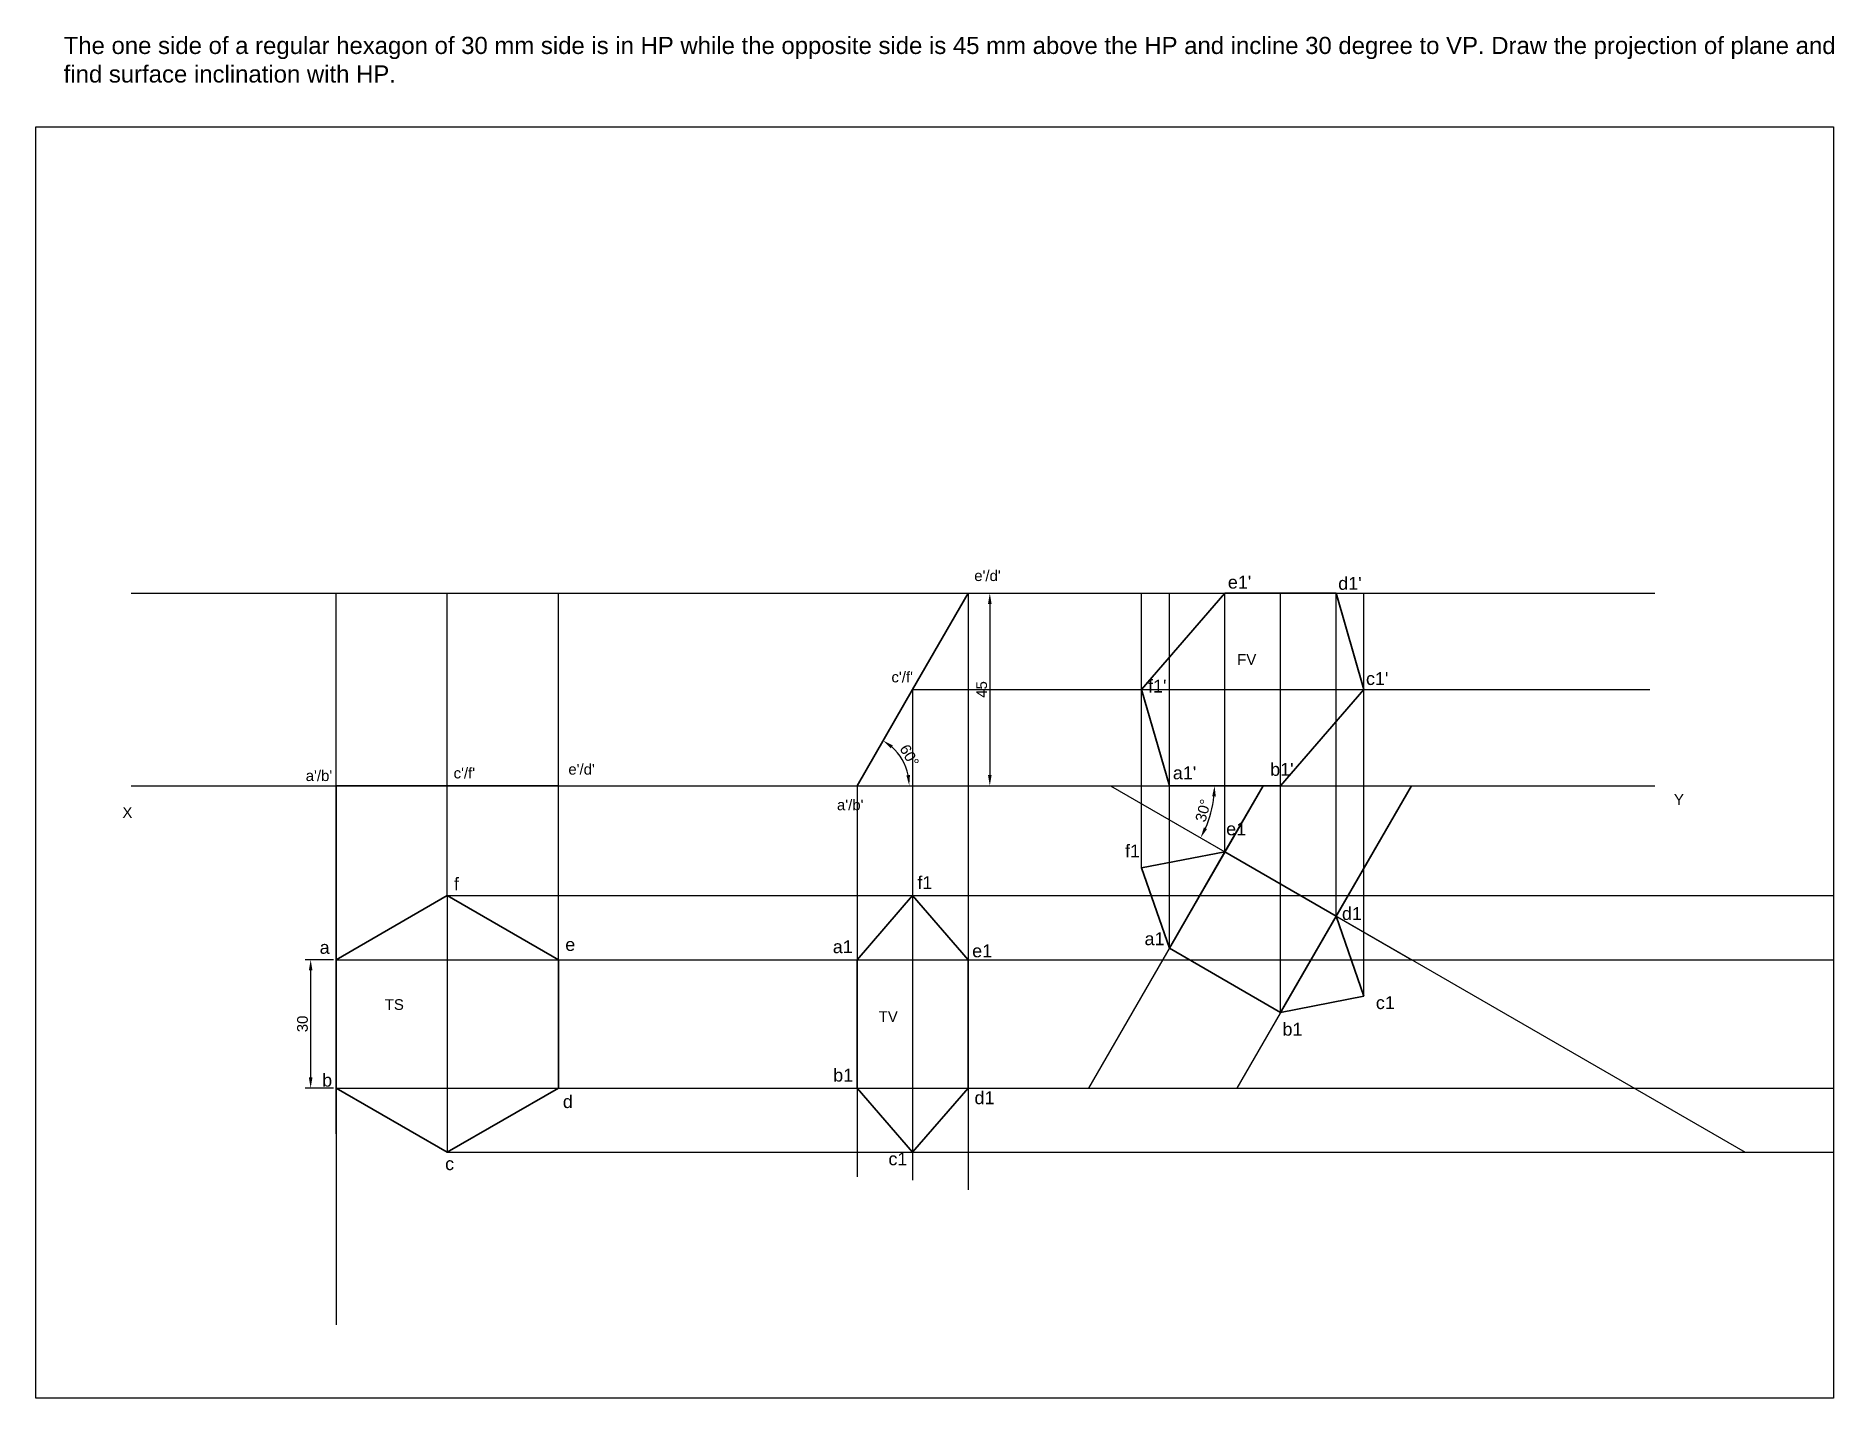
# Model space of a CAD drawing. Header units: millimetres. Extents: x 1679 to 2099, y 2305 to 2624.
import ezdxf

# ---------------------------------------------------------------- set-up
doc = ezdxf.new("R2010")
doc.units = ezdxf.units.MM
doc.styles.get("Standard").update_dxf_attribs({"font": 'arial.ttf'})
doc.dimstyles.new('ISO-25', dxfattribs={"dimtxt": 2.5, "dimasz": 2.5, "dimexe": 1.25, "dimexo": 0.625, "dimtad": 1, "dimdec": 0, "dimdsep": 46, "dimtxsty": 'Standard', "dimcen": 2.5, "dimadec": 0, "dimazin": 0, "dimtfac": 1, "dimtdec": 0, "dimtmove": 0, "dimatfit": 3, "dimfxl": 1, "dimarcsym": 0})

# ---------------------------------------------------------------- blocks, each defined once
blk = doc.blocks.new('*D12')
at = {"color": 0, "lineweight": -2, "transparency": 16777216}
for p, q in [((1748.25, 2407.8), (1741.68, 2407.8)), ((1742.93, 2405.3), (1742.93, 2380.3)), ((1748.25, 2377.8), (1741.68, 2377.8))]:
    blk.add_line(p, q, dxfattribs=at)
at = {"color": 0, "lineweight": -3, "transparency": 16777216}
for points in [[(1742.51, 2405.3), (1743.35, 2405.3), (1742.93, 2407.8)], [(1742.51, 2380.3), (1743.35, 2380.3), (1742.93, 2377.8)]]:
    blk.add_solid(points, dxfattribs=at)
at = {"layer": 'Defpoints', "color": 0, "lineweight": -3, "transparency": 16777216}
for p in [(1748.88, 2407.8), (1742.93, 2377.8), (1748.88, 2377.8)]:
    blk.add_point(p, dxfattribs=at)
at = {"color": 0, "lineweight": -3, "transparency": 16777216, "insert": (1741.03, 2392.8), "char_height": 2.5, "attachment_point": 5, "rotation": 90}
blk.add_mtext('30', dxfattribs=at)
blk = doc.blocks.new('*D19')
at = {"color": 0, "lineweight": -2, "transparency": 16777216}
blk.add_arc((1870.6, 2448.45), 12.2, 11.7632, 48.2369, dxfattribs=at)
at = {"color": 0, "lineweight": -3, "transparency": 16777216}
for points in [[(1878.48, 2457.21), (1878.97, 2457.88), (1876.7, 2459.01)], [(1882.96, 2450.98), (1882.13, 2450.89), (1882.8, 2448.45)]]:
    blk.add_solid(points, dxfattribs=at)
at = {"layer": 'Defpoints', "color": 0, "lineweight": -3, "transparency": 16777216}
for p in [(1883.59, 2470.95), (1882.07, 2452.62), (1701.02, 2448.45), (1870.6, 2448.45), (2057.03, 2448.45)]:
    blk.add_point(p, dxfattribs=at)
at = {"color": 0, "lineweight": -3, "transparency": 16777216, "insert": (1882.82, 2455.5), "char_height": 2.5, "attachment_point": 5, "rotation": 300}
blk.add_mtext('60°', dxfattribs=at)
blk = doc.blocks.new('*D20')
at = {"color": 0, "lineweight": -2, "transparency": 16777216}
for p, q in [((1897.21, 2493.45), (1902.87, 2493.45)), ((1901.62, 2490.95), (1901.62, 2450.95)), ((1897.21, 2448.45), (1902.87, 2448.45))]:
    blk.add_line(p, q, dxfattribs=at)
at = {"color": 0, "lineweight": -3, "transparency": 16777216}
for points in [[(1901.2, 2490.95), (1902.04, 2490.95), (1901.62, 2493.45)], [(1901.2, 2450.95), (1902.04, 2450.95), (1901.62, 2448.45)]]:
    blk.add_solid(points, dxfattribs=at)
at = {"layer": 'Defpoints', "color": 0, "lineweight": -3, "transparency": 16777216}
for p in [(1896.59, 2493.45), (1896.59, 2448.45), (1901.62, 2448.45)]:
    blk.add_point(p, dxfattribs=at)
at = {"color": 0, "lineweight": -3, "transparency": 16777216, "insert": (1899.72, 2470.95), "char_height": 2.5, "attachment_point": 5, "rotation": 90}
blk.add_mtext('45', dxfattribs=at)
blk = doc.blocks.new('*D22')
at = {"color": 0, "lineweight": -2, "transparency": 16777216}
blk.add_arc((1929.81, 2448.45), 24.32, 335.8934, 354.1066, dxfattribs=at)
at = {"color": 0, "lineweight": -3, "transparency": 16777216}
for points in [[(1953.58, 2445.97), (1954.42, 2445.93), (1954.13, 2448.45)], [(1952.38, 2438.33), (1951.64, 2438.7), (1950.87, 2436.29)]]:
    blk.add_solid(points, dxfattribs=at)
at = {"layer": 'Defpoints', "color": 0, "lineweight": -3, "transparency": 16777216}
for p in [(1701.02, 2448.45), (1929.81, 2448.45), (2057.03, 2448.45), (1952.66, 2440.13), (2078.15, 2362.8)]:
    blk.add_point(p, dxfattribs=at)
at = {"color": 0, "lineweight": -3, "transparency": 16777216, "insert": (1951.46, 2442.65), "char_height": 2.5, "attachment_point": 5, "rotation": 75}
blk.add_mtext('30°', dxfattribs=at)

msp = doc.modelspace()

# ---------------------------------------------------------------- linework, layer by layer
for p, q in [((1701.02, 2493.45), (2057.03, 2493.45)), ((1748.88, 2367.15), (1748.88, 2493.45)), ((1701.02, 2448.45), (2057.03, 2448.45)), ((1701.02, 2448.45), (1748.88, 2448.45)), ((1748.88, 2448.45), (1748.88, 2367.15)), ((1748.88, 2448.45), (1748.88, 2407.8)), ((1748.88, 2407.8), (1774.86, 2422.8)), ((1774.86, 2422.8), (1800.84, 2407.8)), ((1748.88, 2407.8), (2098.74, 2407.8)), ((1748.88, 2407.8), (1748.88, 2377.8)), ((1800.84, 2377.8), (1800.84, 2407.8)), ((1748.88, 2377.8), (2098.74, 2377.8)), ((1748.88, 2377.8), (1774.86, 2362.8)), ((1774.86, 2362.8), (1800.84, 2377.8)), ((1748.88, 2367.15), (1748.88, 2322.46))]:
    msp.add_line(p, q)
at = {"lineweight": -3}
for p, q in [((1774.86, 2422.8), (1774.86, 2493.45)), ((1800.84, 2407.8), (1800.84, 2493.45)), ((1870.6, 2448.45), (1896.59, 2493.45)), ((1896.59, 2493.45), (1896.59, 2354.06)), ((1937.07, 2429.25), (1937.07, 2493.45)), ((1943.57, 2410.5), (1943.57, 2493.45)), ((1956.56, 2433), (1956.56, 2493.45)), ((1969.55, 2395.5), (1969.55, 2493.45)), ((1982.54, 2418), (1982.54, 2493.45)), ((1989.04, 2399.25), (1989.04, 2493.45)), ((1870.6, 2448.45), (1883.59, 2470.95)), ((1883.59, 2470.95), (1883.59, 2356.28)), ((1883.59, 2470.95), (2055.84, 2470.95)), ((1800.84, 2448.45), (1870.6, 2448.45)), ((1870.6, 2448.45), (1870.6, 2448.45)), ((1870.6, 2448.45), (1870.6, 2357.11)), ((1896.59, 2448.45), (1929.81, 2448.45)), ((1929.81, 2448.45), (2078.15, 2362.8)), ((1929.81, 2448.45), (1974.23, 2422.8)), ((1929.81, 2448.45), (1956.56, 2433)), ((1956.56, 2433), (1982.54, 2418)), ((1774.86, 2422.8), (1774.86, 2362.8)), ((1774.86, 2422.8), (2098.74, 2422.8)), ((1974.23, 2422.8), (2000.21, 2407.8)), ((1774.86, 2362.8), (2098.74, 2362.8))]:
    msp.add_line(p, q, dxfattribs=at)
at = {"lineweight": 30}
for p, q in [((1883.59, 2470.95), (1896.59, 2493.45)), ((1956.56, 2493.45), (1937.07, 2470.95)), ((1982.54, 2493.45), (1956.56, 2493.45)), ((1989.04, 2470.95), (1982.54, 2493.45)), ((1870.6, 2448.45), (1883.59, 2470.95)), ((1937.07, 2470.95), (1943.57, 2448.45)), ((1969.55, 2448.45), (1989.04, 2470.95)), ((1748.88, 2448.45), (1800.84, 2448.45)), ((1943.57, 2448.45), (1969.55, 2448.45)), ((1937.07, 2429.25), (1956.56, 2433)), ((1956.56, 2433), (1943.57, 2410.5)), ((1956.56, 2433), (1982.54, 2418)), ((1943.57, 2410.5), (1937.07, 2429.25)), ((1748.88, 2407.8), (1774.86, 2422.8)), ((1774.86, 2422.8), (1800.84, 2407.8)), ((1870.6, 2407.8), (1883.59, 2422.8)), ((1883.59, 2422.8), (1896.59, 2407.8)), ((1982.54, 2418), (1969.55, 2395.5)), ((1989.04, 2399.25), (1982.54, 2418)), ((1748.88, 2377.8), (1748.88, 2407.8)), ((1800.84, 2407.8), (1800.84, 2377.8)), ((1870.6, 2377.8), (1870.6, 2407.8)), ((1896.59, 2407.8), (1896.59, 2377.8)), ((1943.57, 2410.5), (1969.55, 2395.5)), ((1969.55, 2395.5), (1989.04, 2399.25)), ((1774.86, 2362.8), (1748.88, 2377.8)), ((1800.84, 2377.8), (1774.86, 2362.8)), ((1883.59, 2362.8), (1870.6, 2377.8)), ((1896.59, 2377.8), (1883.59, 2362.8))]:
    msp.add_line(p, q, dxfattribs=at)
msp.add_lwpolyline([(1678.74, 2602.39), (2098.74, 2602.39), (2098.74, 2305.39), (1678.74, 2305.39)], close=True)
at = {"lineweight": -3}
for points in [[(1956.56, 2433), (1965.47, 2448.45), (1924.69, 2377.8)], [(1982.54, 2418), (2000.12, 2448.45), (1959.33, 2377.8)]]:
    msp.add_lwpolyline(points, dxfattribs=at)

# ---------------------------------------------------------------- texts
at = {"insert": (1685.22, 2623.42), "char_height": 4, "attachment_point": 1}
msp.add_mtext_dynamic_manual_height_columns('The one side of a regular hexagon of 30 mm side is in HP while the opposite side is 45 mm above the HP and incline 30 degree to VP. Draw the projection of plane and find surface inclination with HP.', width=413.7904, gutter_width=12.5, heights=[0], dxfattribs=at)
at = {"lineweight": 30, "attachment_point": 1}
for s, insert, char_height in [("e'/d'", (1897.98, 2498.78), 2.5), ("e1'", (1957.24, 2497.51), 3), ("d1'", (1983.03, 2497.23), 3), ("c'/f'", (1878.64, 2475.1), 2.5), ("c1'", (1989.52, 2474.99), 3), ("f1'", (1938.6, 2473.23), 3), ("e'/d'", (1803.14, 2453.55), 2.5), ("b1'", (1967.13, 2453.77), 3), ("a'/b'", (1741.78, 2452.05), 2.5), ("c'/f'", (1776.33, 2452.66), 2.5), ("a1'", (1944.39, 2452.96), 3), ("a'/b'", (1865.91, 2445.23), 2.5), ('Y', (2061.47, 2446.49), 2.5), ('X', (1698.94, 2443.43), 2.5), ('e1', (1956.85, 2439.88), 3), ('f1', (1933.21, 2434.71), 3), ('f', (1776.42, 2427), 3), ('f1', (1884.69, 2427.32), 3), ('d1', (1983.9, 2420.09), 3), ('e', (1802.42, 2412.86), 3), ('a1', (1864.93, 2412.34), 3), ('a1', (1937.77, 2414.2), 3), ('a', (1745.03, 2412.18), 3), ('e1', (1897.5, 2411.37), 3), ('c1', (1991.82, 2399.27), 3), ('b1', (1970, 2393.06), 3), ('b1', (1865.03, 2382.33), 3), ('b', (1745.61, 2381.15), 3), ('d', (1801.86, 2376.15), 3), ('d1', (1898.05, 2377.05), 3), ('c1', (1877.93, 2362.77), 3), ('c', (1774.35, 2361.64), 3)]:
    msp.add_mtext(s, dxfattribs=dict(at, insert=insert, char_height=char_height))
at = {"lineweight": 30, "char_height": 2.5, "attachment_point": 1}
for s, width, insert in [('FV', 9.2438, (1959.42, 2479.2)), ('TS', 8.9637, (1760.25, 2398.58)), ('TV', 6.7228, (1875.66, 2395.78))]:
    msp.add_mtext_dynamic_manual_height_columns(s, width=width, gutter_width=12.5, heights=[0], dxfattribs=dict(at, insert=insert))

# ---------------------------------------------------------------- dimensions: what is measured, and where the dimension line sits
at = {"lineweight": -3}
for base, p1, p2, picture, middle in [((1901.62, 2448.45), (1896.59, 2493.45), (1896.59, 2448.45), '*D20', (1899.72, 2470.95)), ((1742.93, 2377.8), (1748.88, 2407.8), (1748.88, 2377.8), '*D12', (1741.03, 2392.8))]:
    dim = msp.add_linear_dim(base=base, p1=p1, p2=p2, angle=90, dimstyle='ISO-25', dxfattribs=at)
    dim.commit()
    dim.dimension.update_dxf_attribs({"geometry": picture, "text_midpoint": middle})
for base, line1, line2, picture, middle in [((1882.07, 2452.62), ((1701.02, 2448.45), (2057.03, 2448.45)), ((1870.6, 2448.45), (1883.59, 2470.95)), '*D19', (1882.82, 2455.5)), ((1952.66, 2440.13), ((1929.81, 2448.45), (2078.15, 2362.8)), ((1701.02, 2448.45), (2057.03, 2448.45)), '*D22', (1951.46, 2442.65))]:
    dim = msp.add_angular_dim_2l(base=base, line1=line1, line2=line2, dimstyle='ISO-25', dxfattribs=at)
    dim.commit()
    dim.dimension.update_dxf_attribs({"geometry": picture, "text_midpoint": middle})

doc.saveas('drawing.dxf')
